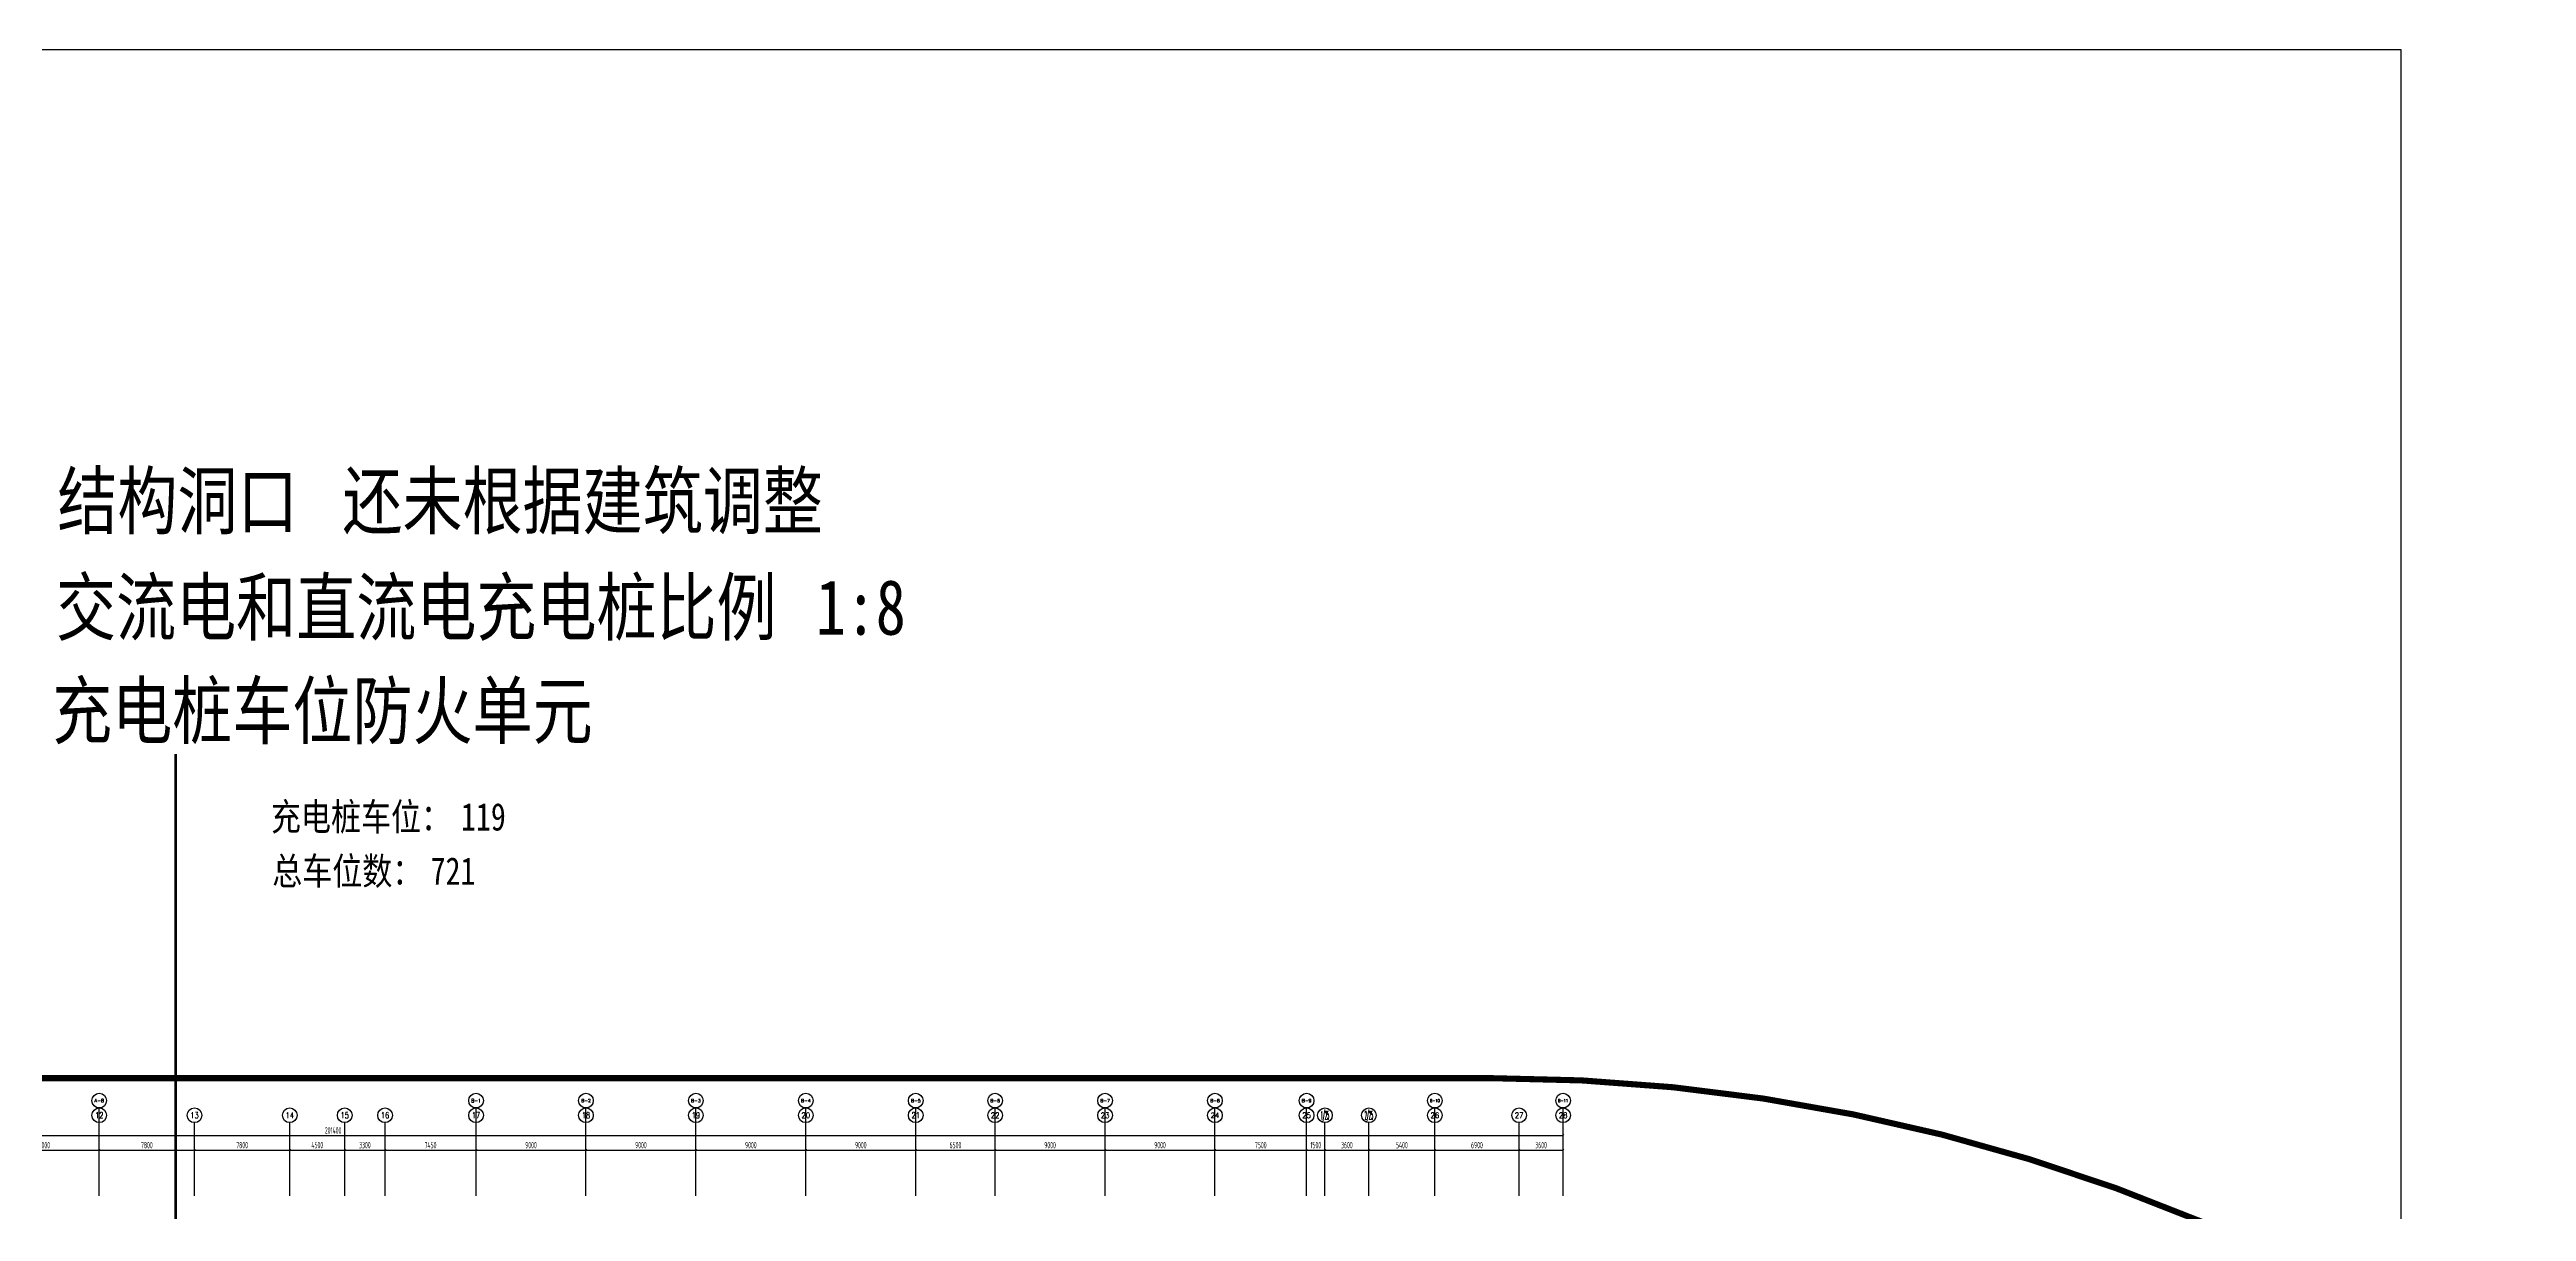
# Model space of a CAD drawing. Extents: x -2120532 to 1934524, y -1331911 to 424203.
# Drawn here: x -17677 to 185115, y -156903 to -61755 of the extents above; entities that cross this region are included whole.
import ezdxf
from ezdxf.enums import TextEntityAlignment as Align

# ---------------------------------------------------------------- set-up
doc = ezdxf.new("R2010")
doc.units = 0
doc.header["$LTSCALE"] = 10
doc.linetypes.add('ACAD_ISO05W100', pattern=[34, 24, -3, 0.5, -3, 0.5, -3])
for name, color, linetype in [('A-PUB_TITLE', 4, 'Continuous'), ('A-REDLINE', 1, 'ACAD_ISO05W100'), ('AXIS', 3, 'Continuous'), ('AXIS_TEXT', 7, 'Continuous'), ('SPACE', 7, 'Continuous')]:
    doc.layers.add(name, color=color, linetype=linetype)
doc.styles.add('8B2_01', font='simhei.ttf', dxfattribs={"width": 0.8})
doc.styles.add('_TCH_AXIS', font='COMPLEX', dxfattribs={"bigfont": 'GBCBIG'})
doc.styles.add('COMPLEX', font='COMPLEX.shx', dxfattribs={"width": 0.65})
doc.styles.add('STANDARD_T3', font='TSSDENG.shx', dxfattribs={"width": 0.56, "bigfont": 'TSSDCHN.shx'})
doc.dimstyles.new('_TCH_ARCH&&150', dxfattribs={"dimtxt": 525, "dimasz": 150, "dimexe": 375, "dimexo": 450, "dimgap": 150, "dimtad": 1, "dimdec": 0, "dimzin": 0, "dimdsep": 46, "dimtxsty": 'STANDARD_T3', "dimblk": 'ARCHTICK', "dimcen": 0.09, "dimclrt": 7, "dimazin": 2, "dimtfac": 1, "dimtdec": 0, "dimtix": 1, "dimtmove": 2, "dimatfit": 3, "dimfxl": 0, "dimtolj": 1, "dimtzin": 0, "dimarcsym": 0})

# ---------------------------------------------------------------- blocks, each defined once
blk = doc.blocks.new('_AXISO')
blk.add_circle((0, 0), 0.5)
at = {"layer": 'AXIS_TEXT', "style": 'COMPLEX', "width": 1.041667}
blk.add_attdef('A', text='', height=0.56, dxfattribs=at).set_placement((-0.25, -0.28), (0.25, -0.28), align=Align.FIT)
blk = doc.blocks.new('_ArchTick')
at = {"color": 0, "linetype": 'ByBlock', "const_width": 0.4}
blk.add_lwpolyline([(-0.5, -0.5), (0.5, 0.5)], dxfattribs=at)
blk = doc.blocks.new('*D129')
at = {"layer": 'AXIS', "color": 0, "lineweight": -2, "transparency": 16777216}
for p, q in [((-95159, -155179), (-95159, -150304)), ((-95159, -150679), (106241, -150679)), ((106241, -155179), (106241, -150304))]:
    blk.add_line(p, q, dxfattribs=at)
at = {"layer": 'Defpoints', "color": 0, "transparency": 16777216}
for p in [(106241, -150679), (-95159, -155629), (106241, -155629)]:
    blk.add_point(p, dxfattribs=at)
at = {"layer": 'AXIS', "color": 0, "lineweight": -2, "transparency": 16777216, "xscale": 150, "yscale": 150, "zscale": 150, "rotation": 180}
blk.add_blockref('_ArchTick', (-95159, -150679), dxfattribs=at)
at = {"layer": 'AXIS', "color": 0, "lineweight": -2, "transparency": 16777216, "xscale": 150, "yscale": 150, "zscale": 150}
blk.add_blockref('_ArchTick', (106241, -150679), dxfattribs=at)
at = {"layer": 'AXIS', "color": 7, "transparency": 16777216, "insert": (5541, -150267), "char_height": 525, "attachment_point": 5, "style": 'STANDARD_T3'}
blk.add_mtext('\\A1;201400', dxfattribs=at)
blk = doc.blocks.new('*D148')
at = {"layer": 'AXIS', "color": 0, "lineweight": -2, "transparency": 16777216}
for p, q in [((17241, -155179), (17241, -151504)), ((17241, -151879), (26241, -151879)), ((26241, -155179), (26241, -151504))]:
    blk.add_line(p, q, dxfattribs=at)
at = {"layer": 'Defpoints', "color": 0, "transparency": 16777216}
for p in [(26241, -151879), (17241, -155629), (26241, -155629)]:
    blk.add_point(p, dxfattribs=at)
at = {"layer": 'AXIS', "color": 0, "lineweight": -2, "transparency": 16777216, "xscale": 150, "yscale": 150, "zscale": 150, "rotation": 180}
blk.add_blockref('_ArchTick', (17241, -151879), dxfattribs=at)
at = {"layer": 'AXIS', "color": 0, "lineweight": -2, "transparency": 16777216, "xscale": 150, "yscale": 150, "zscale": 150}
blk.add_blockref('_ArchTick', (26241, -151879), dxfattribs=at)
at = {"layer": 'AXIS', "color": 7, "transparency": 16777216, "insert": (21741, -151467), "char_height": 525, "attachment_point": 5, "style": 'STANDARD_T3'}
blk.add_mtext('\\A1;9000', dxfattribs=at)
blk = doc.blocks.new('*D149')
at = {"layer": 'AXIS', "color": 0, "lineweight": -2, "transparency": 16777216}
for p, q in [((26241, -155179), (26241, -151504)), ((26241, -151879), (35241, -151879)), ((35241, -155179), (35241, -151504))]:
    blk.add_line(p, q, dxfattribs=at)
at = {"layer": 'Defpoints', "color": 0, "transparency": 16777216}
for p in [(35241, -151879), (26241, -155629), (35241, -155629)]:
    blk.add_point(p, dxfattribs=at)
at = {"layer": 'AXIS', "color": 0, "lineweight": -2, "transparency": 16777216, "xscale": 150, "yscale": 150, "zscale": 150, "rotation": 180}
blk.add_blockref('_ArchTick', (26241, -151879), dxfattribs=at)
at = {"layer": 'AXIS', "color": 0, "lineweight": -2, "transparency": 16777216, "xscale": 150, "yscale": 150, "zscale": 150}
blk.add_blockref('_ArchTick', (35241, -151879), dxfattribs=at)
at = {"layer": 'AXIS', "color": 7, "transparency": 16777216, "insert": (30741, -151467), "char_height": 525, "attachment_point": 5, "style": 'STANDARD_T3'}
blk.add_mtext('\\A1;9000', dxfattribs=at)
blk = doc.blocks.new('*D150')
at = {"layer": 'AXIS', "color": 0, "lineweight": -2, "transparency": 16777216}
for p, q in [((35241, -155179), (35241, -151504)), ((35241, -151879), (44241, -151879)), ((44241, -155179), (44241, -151504))]:
    blk.add_line(p, q, dxfattribs=at)
at = {"layer": 'Defpoints', "color": 0, "transparency": 16777216}
for p in [(44241, -151879), (35241, -155629), (44241, -155629)]:
    blk.add_point(p, dxfattribs=at)
at = {"layer": 'AXIS', "color": 0, "lineweight": -2, "transparency": 16777216, "xscale": 150, "yscale": 150, "zscale": 150, "rotation": 180}
blk.add_blockref('_ArchTick', (35241, -151879), dxfattribs=at)
at = {"layer": 'AXIS', "color": 0, "lineweight": -2, "transparency": 16777216, "xscale": 150, "yscale": 150, "zscale": 150}
blk.add_blockref('_ArchTick', (44241, -151879), dxfattribs=at)
at = {"layer": 'AXIS', "color": 7, "transparency": 16777216, "insert": (39741, -151467), "char_height": 525, "attachment_point": 5, "style": 'STANDARD_T3'}
blk.add_mtext('\\A1;9000', dxfattribs=at)
blk = doc.blocks.new('*D151')
at = {"layer": 'AXIS', "color": 0, "lineweight": -2, "transparency": 16777216}
for p, q in [((44241, -155179), (44241, -151504)), ((44241, -151879), (53241, -151879)), ((53241, -155179), (53241, -151504))]:
    blk.add_line(p, q, dxfattribs=at)
at = {"layer": 'Defpoints', "color": 0, "transparency": 16777216}
for p in [(53241, -151879), (44241, -155629), (53241, -155629)]:
    blk.add_point(p, dxfattribs=at)
at = {"layer": 'AXIS', "color": 0, "lineweight": -2, "transparency": 16777216, "xscale": 150, "yscale": 150, "zscale": 150, "rotation": 180}
blk.add_blockref('_ArchTick', (44241, -151879), dxfattribs=at)
at = {"layer": 'AXIS', "color": 0, "lineweight": -2, "transparency": 16777216, "xscale": 150, "yscale": 150, "zscale": 150}
blk.add_blockref('_ArchTick', (53241, -151879), dxfattribs=at)
at = {"layer": 'AXIS', "color": 7, "transparency": 16777216, "insert": (48741, -151467), "char_height": 525, "attachment_point": 5, "style": 'STANDARD_T3'}
blk.add_mtext('\\A1;9000', dxfattribs=at)
blk = doc.blocks.new('*D152')
at = {"layer": 'AXIS', "color": 0, "lineweight": -2, "transparency": 16777216}
for p, q in [((53241, -155179), (53241, -151504)), ((53241, -151879), (59741, -151879)), ((59741, -155179), (59741, -151504))]:
    blk.add_line(p, q, dxfattribs=at)
at = {"layer": 'Defpoints', "color": 0, "transparency": 16777216}
for p in [(59741, -151879), (53241, -155629), (59741, -155629)]:
    blk.add_point(p, dxfattribs=at)
at = {"layer": 'AXIS', "color": 0, "lineweight": -2, "transparency": 16777216, "xscale": 150, "yscale": 150, "zscale": 150, "rotation": 180}
blk.add_blockref('_ArchTick', (53241, -151879), dxfattribs=at)
at = {"layer": 'AXIS', "color": 0, "lineweight": -2, "transparency": 16777216, "xscale": 150, "yscale": 150, "zscale": 150}
blk.add_blockref('_ArchTick', (59741, -151879), dxfattribs=at)
at = {"layer": 'AXIS', "color": 7, "transparency": 16777216, "insert": (56491, -151467), "char_height": 525, "attachment_point": 5, "style": 'STANDARD_T3'}
blk.add_mtext('\\A1;6500', dxfattribs=at)
blk = doc.blocks.new('*D153')
at = {"layer": 'AXIS', "color": 0, "lineweight": -2, "transparency": 16777216}
for p, q in [((59741, -155179), (59741, -151504)), ((59741, -151879), (68741, -151879)), ((68741, -155179), (68741, -151504))]:
    blk.add_line(p, q, dxfattribs=at)
at = {"layer": 'Defpoints', "color": 0, "transparency": 16777216}
for p in [(68741, -151879), (59741, -155629), (68741, -155629)]:
    blk.add_point(p, dxfattribs=at)
at = {"layer": 'AXIS', "color": 0, "lineweight": -2, "transparency": 16777216, "xscale": 150, "yscale": 150, "zscale": 150, "rotation": 180}
blk.add_blockref('_ArchTick', (59741, -151879), dxfattribs=at)
at = {"layer": 'AXIS', "color": 0, "lineweight": -2, "transparency": 16777216, "xscale": 150, "yscale": 150, "zscale": 150}
blk.add_blockref('_ArchTick', (68741, -151879), dxfattribs=at)
at = {"layer": 'AXIS', "color": 7, "transparency": 16777216, "insert": (64241, -151467), "char_height": 525, "attachment_point": 5, "style": 'STANDARD_T3'}
blk.add_mtext('\\A1;9000', dxfattribs=at)
blk = doc.blocks.new('*D154')
at = {"layer": 'AXIS', "color": 0, "lineweight": -2, "transparency": 16777216}
for p, q in [((68741, -155179), (68741, -151504)), ((68741, -151879), (77741, -151879)), ((77741, -155179), (77741, -151504))]:
    blk.add_line(p, q, dxfattribs=at)
at = {"layer": 'Defpoints', "color": 0, "transparency": 16777216}
for p in [(77741, -151879), (68741, -155629), (77741, -155629)]:
    blk.add_point(p, dxfattribs=at)
at = {"layer": 'AXIS', "color": 0, "lineweight": -2, "transparency": 16777216, "xscale": 150, "yscale": 150, "zscale": 150, "rotation": 180}
blk.add_blockref('_ArchTick', (68741, -151879), dxfattribs=at)
at = {"layer": 'AXIS', "color": 0, "lineweight": -2, "transparency": 16777216, "xscale": 150, "yscale": 150, "zscale": 150}
blk.add_blockref('_ArchTick', (77741, -151879), dxfattribs=at)
at = {"layer": 'AXIS', "color": 7, "transparency": 16777216, "insert": (73241, -151467), "char_height": 525, "attachment_point": 5, "style": 'STANDARD_T3'}
blk.add_mtext('\\A1;9000', dxfattribs=at)
blk = doc.blocks.new('*D155')
at = {"layer": 'AXIS', "color": 0, "lineweight": -2, "transparency": 16777216}
for p, q in [((77741, -155179), (77741, -151504)), ((77741, -151879), (85241, -151879)), ((85241, -155179), (85241, -151504))]:
    blk.add_line(p, q, dxfattribs=at)
at = {"layer": 'Defpoints', "color": 0, "transparency": 16777216}
for p in [(85241, -151879), (77741, -155629), (85241, -155629)]:
    blk.add_point(p, dxfattribs=at)
at = {"layer": 'AXIS', "color": 0, "lineweight": -2, "transparency": 16777216, "xscale": 150, "yscale": 150, "zscale": 150, "rotation": 180}
blk.add_blockref('_ArchTick', (77741, -151879), dxfattribs=at)
at = {"layer": 'AXIS', "color": 0, "lineweight": -2, "transparency": 16777216, "xscale": 150, "yscale": 150, "zscale": 150}
blk.add_blockref('_ArchTick', (85241, -151879), dxfattribs=at)
at = {"layer": 'AXIS', "color": 7, "transparency": 16777216, "insert": (81491, -151467), "char_height": 525, "attachment_point": 5, "style": 'STANDARD_T3'}
blk.add_mtext('\\A1;7500', dxfattribs=at)
blk = doc.blocks.new('*D156')
at = {"layer": 'AXIS', "color": 0, "lineweight": -2, "transparency": 16777216}
for p, q in [((85241, -155179), (85241, -151504)), ((85241, -151879), (86741, -151879)), ((86741, -155179), (86741, -151504))]:
    blk.add_line(p, q, dxfattribs=at)
at = {"layer": 'Defpoints', "color": 0, "transparency": 16777216}
for p in [(86741, -151879), (85241, -155629), (86741, -155629)]:
    blk.add_point(p, dxfattribs=at)
at = {"layer": 'AXIS', "color": 0, "lineweight": -2, "transparency": 16777216, "xscale": 150, "yscale": 150, "zscale": 150, "rotation": 180}
blk.add_blockref('_ArchTick', (85241, -151879), dxfattribs=at)
at = {"layer": 'AXIS', "color": 0, "lineweight": -2, "transparency": 16777216, "xscale": 150, "yscale": 150, "zscale": 150}
blk.add_blockref('_ArchTick', (86741, -151879), dxfattribs=at)
at = {"layer": 'AXIS', "color": 7, "transparency": 16777216, "insert": (85991, -151467), "char_height": 525, "attachment_point": 5, "style": 'STANDARD_T3'}
blk.add_mtext('\\A1;1500', dxfattribs=at)
blk = doc.blocks.new('*D157')
at = {"layer": 'AXIS', "color": 0, "lineweight": -2, "transparency": 16777216}
for p, q in [((86741, -155179), (86741, -151504)), ((86741, -151879), (90341, -151879)), ((90341, -155179), (90341, -151504))]:
    blk.add_line(p, q, dxfattribs=at)
at = {"layer": 'Defpoints', "color": 0, "transparency": 16777216}
for p in [(90341, -151879), (86741, -155629), (90341, -155629)]:
    blk.add_point(p, dxfattribs=at)
at = {"layer": 'AXIS', "color": 0, "lineweight": -2, "transparency": 16777216, "xscale": 150, "yscale": 150, "zscale": 150, "rotation": 180}
blk.add_blockref('_ArchTick', (86741, -151879), dxfattribs=at)
at = {"layer": 'AXIS', "color": 0, "lineweight": -2, "transparency": 16777216, "xscale": 150, "yscale": 150, "zscale": 150}
blk.add_blockref('_ArchTick', (90341, -151879), dxfattribs=at)
at = {"layer": 'AXIS', "color": 7, "transparency": 16777216, "insert": (88541, -151467), "char_height": 525, "attachment_point": 5, "style": 'STANDARD_T3'}
blk.add_mtext('\\A1;3600', dxfattribs=at)
blk = doc.blocks.new('*D158')
at = {"layer": 'AXIS', "color": 0, "lineweight": -2, "transparency": 16777216}
for p, q in [((90341, -155179), (90341, -151504)), ((90341, -151879), (95741, -151879)), ((95741, -155179), (95741, -151504))]:
    blk.add_line(p, q, dxfattribs=at)
at = {"layer": 'Defpoints', "color": 0, "transparency": 16777216}
for p in [(95741, -151879), (90341, -155629), (95741, -155629)]:
    blk.add_point(p, dxfattribs=at)
at = {"layer": 'AXIS', "color": 0, "lineweight": -2, "transparency": 16777216, "xscale": 150, "yscale": 150, "zscale": 150, "rotation": 180}
blk.add_blockref('_ArchTick', (90341, -151879), dxfattribs=at)
at = {"layer": 'AXIS', "color": 0, "lineweight": -2, "transparency": 16777216, "xscale": 150, "yscale": 150, "zscale": 150}
blk.add_blockref('_ArchTick', (95741, -151879), dxfattribs=at)
at = {"layer": 'AXIS', "color": 7, "transparency": 16777216, "insert": (93041, -151467), "char_height": 525, "attachment_point": 5, "style": 'STANDARD_T3'}
blk.add_mtext('\\A1;5400', dxfattribs=at)
blk = doc.blocks.new('*D159')
at = {"layer": 'AXIS', "color": 0, "lineweight": -2, "transparency": 16777216}
for p, q in [((95741, -155179), (95741, -151504)), ((95741, -151879), (102641, -151879)), ((102641, -155179), (102641, -151504))]:
    blk.add_line(p, q, dxfattribs=at)
at = {"layer": 'Defpoints', "color": 0, "transparency": 16777216}
for p in [(102641, -151879), (95741, -155629), (102641, -155629)]:
    blk.add_point(p, dxfattribs=at)
at = {"layer": 'AXIS', "color": 0, "lineweight": -2, "transparency": 16777216, "xscale": 150, "yscale": 150, "zscale": 150, "rotation": 180}
blk.add_blockref('_ArchTick', (95741, -151879), dxfattribs=at)
at = {"layer": 'AXIS', "color": 0, "lineweight": -2, "transparency": 16777216, "xscale": 150, "yscale": 150, "zscale": 150}
blk.add_blockref('_ArchTick', (102641, -151879), dxfattribs=at)
at = {"layer": 'AXIS', "color": 7, "transparency": 16777216, "insert": (99191, -151467), "char_height": 525, "attachment_point": 5, "style": 'STANDARD_T3'}
blk.add_mtext('\\A1;6900', dxfattribs=at)
blk = doc.blocks.new('*D160')
at = {"layer": 'AXIS', "color": 0, "lineweight": -2, "transparency": 16777216}
for p, q in [((102641, -155179), (102641, -151504)), ((102641, -151879), (106241, -151879)), ((106241, -155179), (106241, -151504))]:
    blk.add_line(p, q, dxfattribs=at)
at = {"layer": 'Defpoints', "color": 0, "transparency": 16777216}
for p in [(106241, -151879), (102641, -155629), (106241, -155629)]:
    blk.add_point(p, dxfattribs=at)
at = {"layer": 'AXIS', "color": 0, "lineweight": -2, "transparency": 16777216, "xscale": 150, "yscale": 150, "zscale": 150, "rotation": 180}
blk.add_blockref('_ArchTick', (102641, -151879), dxfattribs=at)
at = {"layer": 'AXIS', "color": 0, "lineweight": -2, "transparency": 16777216, "xscale": 150, "yscale": 150, "zscale": 150}
blk.add_blockref('_ArchTick', (106241, -151879), dxfattribs=at)
at = {"layer": 'AXIS', "color": 7, "transparency": 16777216, "insert": (104441, -151467), "char_height": 525, "attachment_point": 5, "style": 'STANDARD_T3'}
blk.add_mtext('\\A1;3600', dxfattribs=at)
blk = doc.blocks.new('*D200')
at = {"layer": 'AXIS', "color": 0, "lineweight": -2, "transparency": 16777216}
for p, q in [((-22609, -155179), (-22609, -151504)), ((-22609, -151879), (-13609, -151879)), ((-13609, -155179), (-13609, -151504))]:
    blk.add_line(p, q, dxfattribs=at)
at = {"layer": 'Defpoints', "color": 0, "transparency": 16777216}
for p in [(-13609, -151879), (-22609, -155629), (-13609, -155629)]:
    blk.add_point(p, dxfattribs=at)
at = {"layer": 'AXIS', "color": 0, "lineweight": -2, "transparency": 16777216, "xscale": 150, "yscale": 150, "zscale": 150, "rotation": 180}
blk.add_blockref('_ArchTick', (-22609, -151879), dxfattribs=at)
at = {"layer": 'AXIS', "color": 0, "lineweight": -2, "transparency": 16777216, "xscale": 150, "yscale": 150, "zscale": 150}
blk.add_blockref('_ArchTick', (-13609, -151879), dxfattribs=at)
at = {"layer": 'AXIS', "color": 7, "transparency": 16777216, "insert": (-18109, -151467), "char_height": 525, "attachment_point": 5, "style": 'STANDARD_T3'}
blk.add_mtext('\\A1;9000', dxfattribs=at)
blk = doc.blocks.new('*D201')
at = {"layer": 'AXIS', "color": 0, "lineweight": -2, "transparency": 16777216}
for p, q in [((-13609, -155179), (-13609, -151504)), ((-13609, -151879), (-5809, -151879)), ((-5809, -155179), (-5809, -151504))]:
    blk.add_line(p, q, dxfattribs=at)
at = {"layer": 'Defpoints', "color": 0, "transparency": 16777216}
for p in [(-5809, -151879), (-13609, -155629), (-5809, -155629)]:
    blk.add_point(p, dxfattribs=at)
at = {"layer": 'AXIS', "color": 0, "lineweight": -2, "transparency": 16777216, "xscale": 150, "yscale": 150, "zscale": 150, "rotation": 180}
blk.add_blockref('_ArchTick', (-13609, -151879), dxfattribs=at)
at = {"layer": 'AXIS', "color": 0, "lineweight": -2, "transparency": 16777216, "xscale": 150, "yscale": 150, "zscale": 150}
blk.add_blockref('_ArchTick', (-5809, -151879), dxfattribs=at)
at = {"layer": 'AXIS', "color": 7, "transparency": 16777216, "insert": (-9709, -151467), "char_height": 525, "attachment_point": 5, "style": 'STANDARD_T3'}
blk.add_mtext('\\A1;7800', dxfattribs=at)
blk = doc.blocks.new('*D202')
at = {"layer": 'AXIS', "color": 0, "lineweight": -2, "transparency": 16777216}
for p, q in [((-5809, -155179), (-5809, -151504)), ((-5809, -151879), (1991, -151879)), ((1991, -155179), (1991, -151504))]:
    blk.add_line(p, q, dxfattribs=at)
at = {"layer": 'Defpoints', "color": 0, "transparency": 16777216}
for p in [(1991, -151879), (-5809, -155629), (1991, -155629)]:
    blk.add_point(p, dxfattribs=at)
at = {"layer": 'AXIS', "color": 0, "lineweight": -2, "transparency": 16777216, "xscale": 150, "yscale": 150, "zscale": 150, "rotation": 180}
blk.add_blockref('_ArchTick', (-5809, -151879), dxfattribs=at)
at = {"layer": 'AXIS', "color": 0, "lineweight": -2, "transparency": 16777216, "xscale": 150, "yscale": 150, "zscale": 150}
blk.add_blockref('_ArchTick', (1991, -151879), dxfattribs=at)
at = {"layer": 'AXIS', "color": 7, "transparency": 16777216, "insert": (-1909, -151467), "char_height": 525, "attachment_point": 5, "style": 'STANDARD_T3'}
blk.add_mtext('\\A1;7800', dxfattribs=at)
blk = doc.blocks.new('*D203')
at = {"layer": 'AXIS', "color": 0, "lineweight": -2, "transparency": 16777216}
for p, q in [((1991, -155179), (1991, -151504)), ((1991, -151879), (6491, -151879)), ((6491, -155179), (6491, -151504))]:
    blk.add_line(p, q, dxfattribs=at)
at = {"layer": 'Defpoints', "color": 0, "transparency": 16777216}
for p in [(6491, -151879), (1991, -155629), (6491, -155629)]:
    blk.add_point(p, dxfattribs=at)
at = {"layer": 'AXIS', "color": 0, "lineweight": -2, "transparency": 16777216, "xscale": 150, "yscale": 150, "zscale": 150, "rotation": 180}
blk.add_blockref('_ArchTick', (1991, -151879), dxfattribs=at)
at = {"layer": 'AXIS', "color": 0, "lineweight": -2, "transparency": 16777216, "xscale": 150, "yscale": 150, "zscale": 150}
blk.add_blockref('_ArchTick', (6491, -151879), dxfattribs=at)
at = {"layer": 'AXIS', "color": 7, "transparency": 16777216, "insert": (4241, -151467), "char_height": 525, "attachment_point": 5, "style": 'STANDARD_T3'}
blk.add_mtext('\\A1;4500', dxfattribs=at)
blk = doc.blocks.new('*D204')
at = {"layer": 'AXIS', "color": 0, "lineweight": -2, "transparency": 16777216}
for p, q in [((6491, -155179), (6491, -151504)), ((6491, -151879), (9791, -151879)), ((9791, -155179), (9791, -151504))]:
    blk.add_line(p, q, dxfattribs=at)
at = {"layer": 'Defpoints', "color": 0, "transparency": 16777216}
for p in [(9791, -151879), (6491, -155629), (9791, -155629)]:
    blk.add_point(p, dxfattribs=at)
at = {"layer": 'AXIS', "color": 0, "lineweight": -2, "transparency": 16777216, "xscale": 150, "yscale": 150, "zscale": 150, "rotation": 180}
blk.add_blockref('_ArchTick', (6491, -151879), dxfattribs=at)
at = {"layer": 'AXIS', "color": 0, "lineweight": -2, "transparency": 16777216, "xscale": 150, "yscale": 150, "zscale": 150}
blk.add_blockref('_ArchTick', (9791, -151879), dxfattribs=at)
at = {"layer": 'AXIS', "color": 7, "transparency": 16777216, "insert": (8141, -151467), "char_height": 525, "attachment_point": 5, "style": 'STANDARD_T3'}
blk.add_mtext('\\A1;3300', dxfattribs=at)
blk = doc.blocks.new('*D205')
at = {"layer": 'AXIS', "color": 0, "lineweight": -2, "transparency": 16777216}
for p, q in [((9791, -155179), (9791, -151504)), ((9791, -151879), (17241, -151879)), ((17241, -155179), (17241, -151504))]:
    blk.add_line(p, q, dxfattribs=at)
at = {"layer": 'Defpoints', "color": 0, "transparency": 16777216}
for p in [(17241, -151879), (9791, -155629), (17241, -155629)]:
    blk.add_point(p, dxfattribs=at)
at = {"layer": 'AXIS', "color": 0, "lineweight": -2, "transparency": 16777216, "xscale": 150, "yscale": 150, "zscale": 150, "rotation": 180}
blk.add_blockref('_ArchTick', (9791, -151879), dxfattribs=at)
at = {"layer": 'AXIS', "color": 0, "lineweight": -2, "transparency": 16777216, "xscale": 150, "yscale": 150, "zscale": 150}
blk.add_blockref('_ArchTick', (17241, -151879), dxfattribs=at)
at = {"layer": 'AXIS', "color": 7, "transparency": 16777216, "insert": (13516, -151467), "char_height": 525, "attachment_point": 5, "style": 'STANDARD_T3'}
blk.add_mtext('\\A1;7450', dxfattribs=at)

msp = doc.modelspace()

# ---------------------------------------------------------------- linework, layer by layer
at = {"layer": 'A-PUB_TITLE'}
msp.add_lwpolyline([(174828.1, -61755.5), (174828.1, -481755.5), (-122171.9, -481755.5), (-122171.9, -61755.5)], close=True, dxfattribs=at)
at = {"layer": 'A-REDLINE', "color": 8, "const_width": 500, "flags": 128}
msp.add_lwpolyline([(-107392.3, -142842.2), (-93296.7, -144216.6), (-79168.4, -145199), (-65018.3, -145788.8), (-50857.3, -145985.4), (24722.1, -145985.4), (100301.4, -145985.4), (107771.4, -146171.5), (115222.9, -146729.4), (122637.3, -147657.7), (129996.3, -148954), (137281.7, -150615.3), (144475.2, -152637.3), (151559.1, -155015), (158515.9, -157742.6), (165328.1, -160813.2), (171979, -164219.2), (178452, -167952.3), (184731.1, -172003), (113147, -250657.3), (41562.9, -329311.5), (-30021.2, -407965.7), (-107392.3, -385638.9), (-107392.3, -264240.5)], close=True, dxfattribs=at)
at = {"layer": 'AXIS', "color": 8}
for p, q in [((-13608.6, -155629.3), (-13608.6, -148429.3)), ((-13608.6, -155629.3), (-13608.6, -149629.3)), ((-5808.6, -155629.3), (-5808.6, -149629.3)), ((1991.4, -155629.3), (1991.4, -149629.3)), ((6491.4, -155629.3), (6491.4, -149629.3)), ((9791.4, -155629.3), (9791.4, -149629.3)), ((17241.4, -155629.3), (17241.4, -148429.3)), ((17241.4, -155629.3), (17241.4, -149629.3)), ((26241.4, -155629.3), (26241.4, -148429.3)), ((26241.4, -155629.3), (26241.4, -149629.3)), ((35241.4, -155629.3), (35241.4, -148429.3)), ((35241.4, -155629.3), (35241.4, -149629.3)), ((44241.4, -155629.3), (44241.4, -148429.3)), ((44241.4, -155629.3), (44241.4, -149629.3)), ((53241.4, -155629.3), (53241.4, -148429.3)), ((53241.4, -155629.3), (53241.4, -149629.3)), ((59741.4, -155629.3), (59741.4, -148429.3)), ((59741.4, -155629.3), (59741.4, -149629.3)), ((68741.4, -155629.3), (68741.4, -148429.3)), ((68741.4, -155629.3), (68741.4, -149629.3)), ((77741.4, -155629.3), (77741.4, -148429.3)), ((77741.4, -155629.3), (77741.4, -149629.3)), ((85241.4, -155629.3), (85241.4, -148429.3)), ((85241.4, -155629.3), (85241.4, -149629.3)), ((86741.4, -155629.3), (86741.4, -149629.3)), ((90341.4, -155629.3), (90341.4, -149629.3)), ((95741.4, -155629.3), (95741.4, -148429.3)), ((95741.4, -155629.3), (95741.4, -149629.3)), ((102641.4, -155629.3), (102641.4, -149629.3)), ((106241.4, -155629.3), (106241.4, -148429.3)), ((106241.4, -155629.3), (106241.4, -149629.3))]:
    msp.add_line(p, q, dxfattribs=at)
at = {"layer": 'SPACE', "color": 8, "const_width": 200}
msp.add_lwpolyline([(-7347.6, -119440.9), (-7347.6, -162510.4)], dxfattribs=at)

# ---------------------------------------------------------------- block references
at = {"layer": 'AXIS', "color": 8}
ref = msp.add_blockref('_AXISO', (-13608.6, -147829.3), dxfattribs=dict(at, xscale=1200, yscale=1200, zscale=1200))
ref.add_attrib('A', 'A-8', dxfattribs={"layer": 'AXIS_TEXT', "height": 273.43, "style": '_TCH_AXIS'}).set_placement((-14005.7, -147966), (-13211.5, -147966), align=Align.FIT)
ref = msp.add_blockref('_AXISO', (17241.4, -147829.3), dxfattribs=dict(at, xscale=1200, yscale=1200, zscale=1200))
ref.add_attrib('A', 'B-1', dxfattribs={"layer": 'AXIS_TEXT', "height": 290.39, "style": '_TCH_AXIS'}).set_placement((16847.3, -147974.5), (17635.5, -147974.5), align=Align.FIT)
ref = msp.add_blockref('_AXISO', (26241.4, -147829.3), dxfattribs=dict(at, xscale=1200, yscale=1200, zscale=1200))
ref.add_attrib('A', 'B-2', dxfattribs={"layer": 'AXIS_TEXT', "height": 269.48, "style": '_TCH_AXIS'}).set_placement((25843.6, -147964), (26639.2, -147964), align=Align.FIT)
ref = msp.add_blockref('_AXISO', (35241.4, -147829.3), dxfattribs=dict(at, xscale=1200, yscale=1200, zscale=1200))
ref.add_attrib('A', 'B-3', dxfattribs={"layer": 'AXIS_TEXT', "height": 269.48, "style": '_TCH_AXIS'}).set_placement((34843.6, -147964), (35639.2, -147964), align=Align.FIT)
ref = msp.add_blockref('_AXISO', (44241.4, -147829.3), dxfattribs=dict(at, xscale=1200, yscale=1200, zscale=1200))
ref.add_attrib('A', 'B-4', dxfattribs={"layer": 'AXIS_TEXT', "height": 261.89, "style": '_TCH_AXIS'}).set_placement((43842.3, -147960.2), (44640.5, -147960.2), align=Align.FIT)
ref = msp.add_blockref('_AXISO', (53241.4, -147829.3), dxfattribs=dict(at, xscale=1200, yscale=1200, zscale=1200))
ref.add_attrib('A', 'B-5', dxfattribs={"layer": 'AXIS_TEXT', "height": 269.48, "style": '_TCH_AXIS'}).set_placement((52843.6, -147964), (53639.2, -147964), align=Align.FIT)
ref = msp.add_blockref('_AXISO', (59741.4, -147829.3), dxfattribs=dict(at, xscale=1200, yscale=1200, zscale=1200))
ref.add_attrib('A', 'B-6', dxfattribs={"layer": 'AXIS_TEXT', "height": 269.48, "style": '_TCH_AXIS'}).set_placement((59343.6, -147964), (60139.2, -147964), align=Align.FIT)
ref = msp.add_blockref('_AXISO', (68741.4, -147829.3), dxfattribs=dict(at, xscale=1200, yscale=1200, zscale=1200))
ref.add_attrib('A', 'B-7', dxfattribs={"layer": 'AXIS_TEXT', "height": 269.48, "style": '_TCH_AXIS'}).set_placement((68343.6, -147964), (69139.2, -147964), align=Align.FIT)
ref = msp.add_blockref('_AXISO', (77741.4, -147829.3), dxfattribs=dict(at, xscale=1200, yscale=1200, zscale=1200))
ref.add_attrib('A', 'B-8', dxfattribs={"layer": 'AXIS_TEXT', "height": 269.48, "style": '_TCH_AXIS'}).set_placement((77343.6, -147964), (78139.2, -147964), align=Align.FIT)
ref = msp.add_blockref('_AXISO', (85241.4, -147829.3), dxfattribs=dict(at, xscale=1200, yscale=1200, zscale=1200))
ref.add_attrib('A', 'B-9', dxfattribs={"layer": 'AXIS_TEXT', "height": 269.48, "style": '_TCH_AXIS'}).set_placement((84843.6, -147964), (85639.2, -147964), align=Align.FIT)
ref = msp.add_blockref('_AXISO', (95741.4, -147829.3), dxfattribs=dict(at, xscale=1200, yscale=1200, zscale=1200))
ref.add_attrib('A', 'B-10', dxfattribs={"layer": 'AXIS_TEXT', "height": 221.02, "style": '_TCH_AXIS'}).set_placement((95336.2, -147939.8), (96146.6, -147939.8), align=Align.FIT)
ref = msp.add_blockref('_AXISO', (106241.4, -147829.3), dxfattribs=dict(at, xscale=1200, yscale=1200, zscale=1200))
ref.add_attrib('A', 'B-11', dxfattribs={"layer": 'AXIS_TEXT', "height": 235.2, "style": '_TCH_AXIS'}).set_placement((105838.2, -147946.9), (106644.6, -147946.9), align=Align.FIT)
ref = msp.add_blockref('_AXISO', (-13608.6, -149029.3), dxfattribs=dict(at, xscale=1200, yscale=1200, zscale=1200))
ref.add_attrib('A', '12', dxfattribs={"layer": 'AXIS_TEXT', "height": 492.67, "style": '_TCH_AXIS'}).set_placement((-13948.8, -149275.6), (-13268.4, -149275.6), align=Align.FIT)
ref = msp.add_blockref('_AXISO', (-5808.6, -149029.3), dxfattribs=dict(at, xscale=1200, yscale=1200, zscale=1200))
ref.add_attrib('A', '13', dxfattribs={"layer": 'AXIS_TEXT', "height": 492.67, "style": '_TCH_AXIS'}).set_placement((-6148.8, -149275.6), (-5468.4, -149275.6), align=Align.FIT)
ref = msp.add_blockref('_AXISO', (1991.4, -149029.3), dxfattribs=dict(at, xscale=1200, yscale=1200, zscale=1200))
ref.add_attrib('A', '14', dxfattribs={"layer": 'AXIS_TEXT', "height": 471.11, "style": '_TCH_AXIS'}).set_placement((1643.7, -149264.8), (2339.1, -149264.8), align=Align.FIT)
ref = msp.add_blockref('_AXISO', (6491.4, -149029.3), dxfattribs=dict(at, xscale=1200, yscale=1200, zscale=1200))
ref.add_attrib('A', '15', dxfattribs={"layer": 'AXIS_TEXT', "height": 492.67, "style": '_TCH_AXIS'}).set_placement((6151.2, -149275.6), (6831.6, -149275.6), align=Align.FIT)
ref = msp.add_blockref('_AXISO', (9791.4, -149029.3), dxfattribs=dict(at, xscale=1200, yscale=1200, zscale=1200))
ref.add_attrib('A', '16', dxfattribs={"layer": 'AXIS_TEXT', "height": 492.67, "style": '_TCH_AXIS'}).set_placement((9451.2, -149275.6), (10131.6, -149275.6), align=Align.FIT)
ref = msp.add_blockref('_AXISO', (17241.4, -149029.3), dxfattribs=dict(at, xscale=1200, yscale=1200, zscale=1200))
ref.add_attrib('A', '17', dxfattribs={"layer": 'AXIS_TEXT', "height": 492.67, "style": '_TCH_AXIS'}).set_placement((16901.2, -149275.6), (17581.6, -149275.6), align=Align.FIT)
ref = msp.add_blockref('_AXISO', (26241.4, -149029.3), dxfattribs=dict(at, xscale=1200, yscale=1200, zscale=1200))
ref.add_attrib('A', '18', dxfattribs={"layer": 'AXIS_TEXT', "height": 492.67, "style": '_TCH_AXIS'}).set_placement((25901.2, -149275.6), (26581.6, -149275.6), align=Align.FIT)
ref = msp.add_blockref('_AXISO', (35241.4, -149029.3), dxfattribs=dict(at, xscale=1200, yscale=1200, zscale=1200))
ref.add_attrib('A', '19', dxfattribs={"layer": 'AXIS_TEXT', "height": 492.67, "style": '_TCH_AXIS'}).set_placement((34901.2, -149275.6), (35581.6, -149275.6), align=Align.FIT)
ref = msp.add_blockref('_AXISO', (44241.4, -149029.3), dxfattribs=dict(at, xscale=1200, yscale=1200, zscale=1200))
ref.add_attrib('A', '20', dxfattribs={"layer": 'AXIS_TEXT', "height": 441.41, "style": '_TCH_AXIS'}).set_placement((43884.1, -149250), (44598.7, -149250), align=Align.FIT)
ref = msp.add_blockref('_AXISO', (53241.4, -149029.3), dxfattribs=dict(at, xscale=1200, yscale=1200, zscale=1200))
ref.add_attrib('A', '21', dxfattribs={"layer": 'AXIS_TEXT', "height": 492.67, "style": '_TCH_AXIS'}).set_placement((52901.2, -149275.6), (53581.6, -149275.6), align=Align.FIT)
ref = msp.add_blockref('_AXISO', (59741.4, -149029.3), dxfattribs=dict(at, xscale=1200, yscale=1200, zscale=1200))
ref.add_attrib('A', '22', dxfattribs={"layer": 'AXIS_TEXT', "height": 441.41, "style": '_TCH_AXIS'}).set_placement((59384.1, -149250), (60098.7, -149250), align=Align.FIT)
ref = msp.add_blockref('_AXISO', (68741.4, -149029.3), dxfattribs=dict(at, xscale=1200, yscale=1200, zscale=1200))
ref.add_attrib('A', '23', dxfattribs={"layer": 'AXIS_TEXT', "height": 441.41, "style": '_TCH_AXIS'}).set_placement((68384.1, -149250), (69098.7, -149250), align=Align.FIT)
ref = msp.add_blockref('_AXISO', (77741.4, -149029.3), dxfattribs=dict(at, xscale=1200, yscale=1200, zscale=1200))
ref.add_attrib('A', '24', dxfattribs={"layer": 'AXIS_TEXT', "height": 423.25, "style": '_TCH_AXIS'}).set_placement((77378.6, -149240.9), (78104.2, -149240.9), align=Align.FIT)
ref = msp.add_blockref('_AXISO', (85241.4, -149029.3), dxfattribs=dict(at, xscale=1200, yscale=1200, zscale=1200))
ref.add_attrib('A', '25', dxfattribs={"layer": 'AXIS_TEXT', "height": 441.41, "style": '_TCH_AXIS'}).set_placement((84884.1, -149250), (85598.7, -149250), align=Align.FIT)
ref = msp.add_blockref('_AXISO', (86741.4, -149029.3), dxfattribs=dict(at, xscale=1200, yscale=1200, zscale=1200))
ref.add_attrib('A', '1/25', dxfattribs={"layer": 'AXIS_TEXT', "height": 678.82, "style": '_TCH_AXIS', "width": 0.295775}).set_placement((86402, -149368.7), (87080.8, -149368.7), align=Align.FIT)
ref = msp.add_blockref('_AXISO', (90341.4, -149029.3), dxfattribs=dict(at, xscale=1200, yscale=1200, zscale=1200))
ref.add_attrib('A', '2/25', dxfattribs={"layer": 'AXIS_TEXT', "height": 678.82, "style": '_TCH_AXIS', "width": 0.276316}).set_placement((90002, -149368.7), (90680.8, -149368.7), align=Align.FIT)
ref = msp.add_blockref('_AXISO', (95741.4, -149029.3), dxfattribs=dict(at, xscale=1200, yscale=1200, zscale=1200))
ref.add_attrib('A', '26', dxfattribs={"layer": 'AXIS_TEXT', "height": 441.41, "style": '_TCH_AXIS'}).set_placement((95384.1, -149250), (96098.7, -149250), align=Align.FIT)
ref = msp.add_blockref('_AXISO', (102641.4, -149029.3), dxfattribs=dict(at, xscale=1200, yscale=1200, zscale=1200))
ref.add_attrib('A', '27', dxfattribs={"layer": 'AXIS_TEXT', "height": 441.41, "style": '_TCH_AXIS'}).set_placement((102284.1, -149250), (102998.7, -149250), align=Align.FIT)
ref = msp.add_blockref('_AXISO', (106241.4, -149029.3), dxfattribs=dict(at, xscale=1200, yscale=1200, zscale=1200))
ref.add_attrib('A', '28', dxfattribs={"layer": 'AXIS_TEXT', "height": 441.41, "style": '_TCH_AXIS'}).set_placement((105884.1, -149250), (106598.7, -149250), align=Align.FIT)

# ---------------------------------------------------------------- texts
at = {"layer": 'SPACE', "color": 8, "style": '8B2_01', "width": 0.8}
for s, height, p in [('结构洞口', 4506.33, (-17033.1, -100959.9)), ('还未根据建筑调整', 4506.33, (6298.6, -100959.9)), ('交流电和直流电充电桩比例', 4506.329, (-17151.4, -109674.5)), ('1:8', 4506.33, (45066.4, -109674.5)), ('充电桩车位防火单元', 4506.33, (-17463.8, -118148)), ('充电桩车位：', 2253.16, (448.2, -125708.6)), ('119', 2253.16, (16002.6, -125708.6)), ('总车位数：', 2253.16, (555.5, -130152.7)), ('721', 2253.16, (13517.6, -130152.7))]:
    msp.add_text(s, height=height, dxfattribs=at).set_placement(p)

# ---------------------------------------------------------------- dimensions: what is measured, and where the dimension line sits
at = {"layer": 'AXIS', "color": 8}
for p1, p2, distance, picture, middle in [((-95158.6, -155629.3), (106241.4, -155629.3), 4950, '*D129', (5541.4, -150266.8)), ((-22608.6, -155629.3), (-13608.6, -155629.3), 3750, '*D200', (-18108.6, -151466.8)), ((-13608.6, -155629.3), (-5808.6, -155629.3), 3750, '*D201', (-9708.6, -151466.8)), ((-5808.6, -155629.3), (1991.4, -155629.3), 3750, '*D202', (-1908.6, -151466.8)), ((1991.4, -155629.3), (6491.4, -155629.3), 3750, '*D203', (4241.4, -151466.8)), ((6491.4, -155629.3), (9791.4, -155629.3), 3750, '*D204', (8141.4, -151466.8)), ((9791.4, -155629.3), (17241.4, -155629.3), 3750, '*D205', (13516.4, -151466.8)), ((17241.4, -155629.3), (26241.4, -155629.3), 3750, '*D148', (21741.4, -151466.8)), ((26241.4, -155629.3), (35241.4, -155629.3), 3750, '*D149', (30741.4, -151466.8)), ((35241.4, -155629.3), (44241.4, -155629.3), 3750, '*D150', (39741.4, -151466.8)), ((44241.4, -155629.3), (53241.4, -155629.3), 3750, '*D151', (48741.4, -151466.8)), ((53241.4, -155629.3), (59741.4, -155629.3), 3750, '*D152', (56491.4, -151466.8)), ((59741.4, -155629.3), (68741.4, -155629.3), 3750, '*D153', (64241.4, -151466.8)), ((68741.4, -155629.3), (77741.4, -155629.3), 3750, '*D154', (73241.4, -151466.8)), ((77741.4, -155629.3), (85241.4, -155629.3), 3750, '*D155', (81491.4, -151466.8)), ((85241.4, -155629.3), (86741.4, -155629.3), 3750, '*D156', (85991.4, -151466.8)), ((86741.4, -155629.3), (90341.4, -155629.3), 3750, '*D157', (88541.4, -151466.8)), ((90341.4, -155629.3), (95741.4, -155629.3), 3750, '*D158', (93041.4, -151466.8)), ((95741.4, -155629.3), (102641.4, -155629.3), 3750, '*D159', (99191.4, -151466.8)), ((102641.4, -155629.3), (106241.4, -155629.3), 3750, '*D160', (104441.4, -151466.8))]:
    dim = msp.add_aligned_dim(p1=p1, p2=p2, distance=distance, dimstyle='_TCH_ARCH&&150', dxfattribs=at)
    dim.commit()
    dim.dimension.update_dxf_attribs({"geometry": picture, "text_midpoint": middle})

doc.saveas('drawing.dxf')
